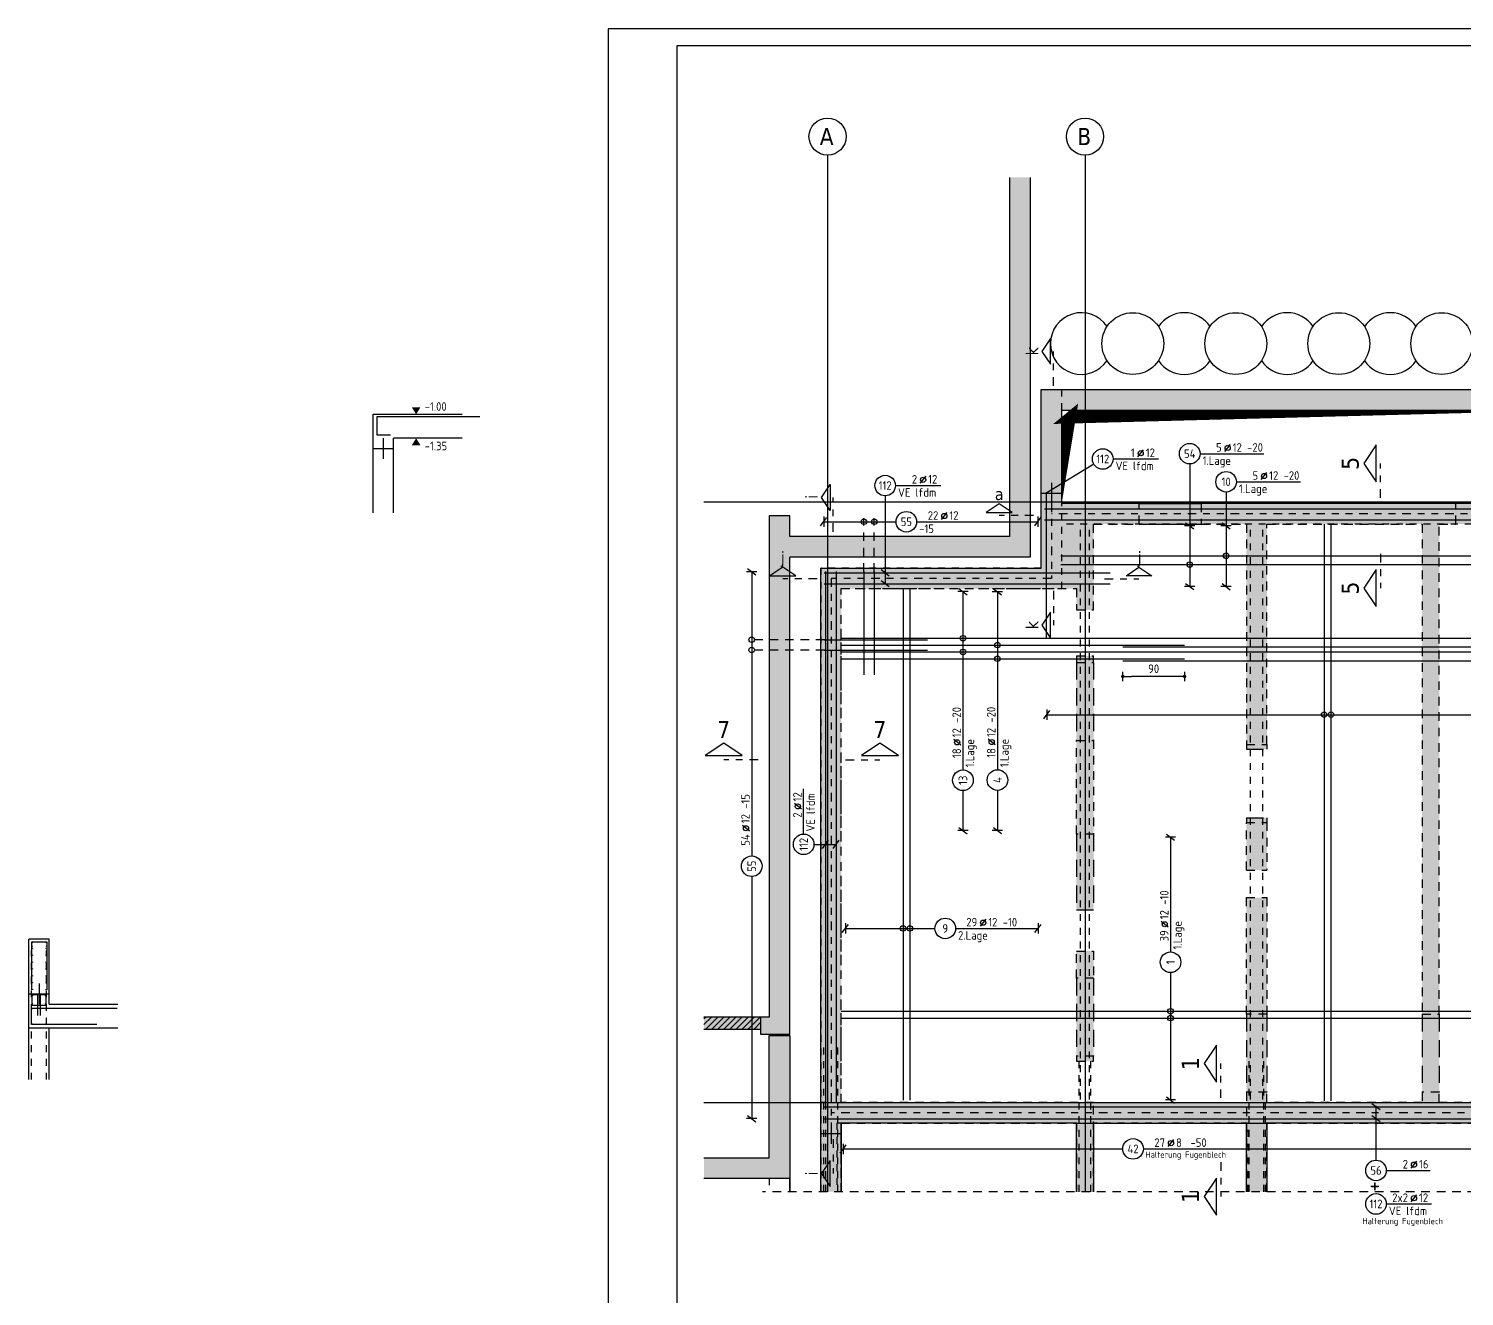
# Model space of a CAD drawing. Extents: x -14 to 117, y -15 to 42.
# Drawn here: x -8.44 to 12.47, y 23.58 to 42.05 of the extents above; entities that cross this region are included whole.
import ezdxf
from ezdxf.enums import TextEntityAlignment as Align

# ---------------------------------------------------------------- set-up
doc = ezdxf.new("R2010")
doc.units = 0
doc.header["$LTSCALE"] = 0.5
for name, pattern in [('AUSGEZOGEN', [1000.01, 1000, 0.01]), ('DASHDOTSMALL', [1.05, 0.5, -0.25, 0.05, -0.25]), ('DASHED', [0.75, 0.5, -0.25]), ('DIVIDE2', [0.625, 0.25, -0.125, 0, -0.125, 0, -0.125]), ('DOT', [0.175, 0.05, -0.125]), ('HIDDEN', [0.375, 0.25, -0.125]), ('HIDDEN2', [0.187, 0.125, -0.062]), ('PUNKT', [0.175, 0.05, -0.125]), ('STRICHLINIE', [0.75, 0.5, -0.25]), ('STRICHPUNKT2', [0.55, 0.25, -0.125, 0.05, -0.125]), ('VERDECKT', [0.375, 0.25, -0.125])]:
    doc.linetypes.add(name, pattern=pattern)
for name, color, linetype in [('1.UG', 7, 'Continuous'), ('ACHSEN', 7, 'Continuous'), ('AFB', 7, 'Continuous'), ('AFU', 7, 'Continuous'), ('Bestand', 7, 'Continuous'), ('BETON', 7, 'Continuous'), ('Brüstung 1.UG', 7, 'Continuous'), ('DRUEBER', 7, 'Continuous'), ('grau_dunkel', 7, 'Continuous'), ('grau_hell', 7, 'Continuous'), ('grau_mittel', 7, 'Continuous'), ('HILFE', 7, 'Continuous'), ('koten', 7, 'Continuous'), ('MASSE', 7, 'Continuous'), ('OBJEKT', 7, 'Continuous'), ('RAHMEN', 7, 'Continuous'), ('RND', 7, 'Continuous'), ('SCHNITTE', 7, 'Continuous'), ('SCHRAFF', 7, 'Continuous'), ('SFP_Achsen', 7, 'Continuous'), ('TEXT', 7, 'Continuous'), ('Verbau', 7, 'Continuous'), ('VERDECKT', 7, 'Continuous'), ('VERDECKT2', 7, 'Continuous')]:
    doc.layers.add(name, color=color, linetype=linetype)
doc.styles.add('helv', font='tahoma.ttf')
doc.styles.add('txt', font='isocp.shx')
doc.linetypes.add('AFU_50K', pattern='A,0.15,["/",Standard,S=0.2,R=0,X=-0.01,Y=-0.1],0.07,["/",Standard,S=0.2,R=0,X=-0.01,Y=-0.1],0.15', length=0.37)
doc.linetypes.add('AFU_50M', pattern='A,0.45,["/",Standard,S=0.2,R=0,X=-0.01,Y=-0.1],0.07,["/",Standard,S=0.2,R=0,X=-0.01,Y=-0.1],0.45', length=0.97)
doc.dimstyles.new('DOT_I', dxfattribs={"dimscale": 0.5, "dimtxt": 0.25, "dimasz": 0.25, "dimexe": 0.1, "dimexo": 0.3, "dimgap": 0.1, "dimtad": 1, "dimdec": 3, "dimzin": 3, "dimtxsty": 'txt', "dimblk": 'DOT', "dimblk1": 'DOT', "dimblk2": 'DOT', "dimsah": 1, "dimcen": 0.1, "dimse1": 1, "dimse2": 1, "dimazin": 0, "dimtfac": 1, "dimtdec": 4, "dimtix": 1, "dimtmove": 2, "dimatfit": 3, "dimfxl": 0, "dimtvp": 1, "dimtolj": 1, "dimtzin": 0, "dimarcsym": 0})
pattern_1 = [(0, (-75.490723, 408.804964), (0.025, 0.05), [0, -0.05])]

# ---------------------------------------------------------------- blocks, each defined once
blk = doc.blocks.new('SCHN-2')
at = {"layer": 'SCHNITTE', "color": 6, "linetype": 'Continuous'}
blk.add_lwpolyline([(0.378, 0.088), (0, 0.34), (-0.378, 0.088)], close=True, dxfattribs=at)
at = {"layer": 'SCHNITTE', "color": 1, "linetype": 'DASHDOTSMALL', "style": 'helv'}
blk.add_attdef('SCHN-2', text='', height=0.35, dxfattribs=at).set_placement((0, 0.45), align=Align.CENTER)
blk = doc.blocks.new('lei_gre')
at = {"layer": 'RND', "color": 7, "linetype": 'Continuous'}
for p, q in [((-0.09, -0.12), (0.09, 0.12)), ((0, 0.15), (0, -0.15))]:
    blk.add_line(p, q, dxfattribs=at)
blk = doc.blocks.new('RND_LEI')
at = {"layer": 'RND', "color": 7, "linetype": 'Continuous'}
blk.add_line((1.022, 0.066), (1.19, 0.27), dxfattribs=at)
for centre, radius in [((0, 0), 0.3), ((1.106, 0.168), 0.075)]:
    blk.add_circle(centre, radius, dxfattribs=at)
at = {"layer": 'RND', "color": 7, "linetype": 'Continuous', "style": 'txt'}
blk.add_attdef('POSL', text='', height=0.25, dxfattribs=at).set_placement((0, 0), align=Align.MIDDLE)
blk.add_attdef('ANZ', text='', height=0.25, dxfattribs=at).set_placement((0.931, 0.057), align=Align.RIGHT)
for tag, p in [('DUM', (1.253, 0.057)), ('ABSTD', (1.674, 0.057)), ('POSTXT', (0.374, -0.327))]:
    blk.add_attdef(tag, p, '', height=0.25, dxfattribs=at)
blk = doc.blocks.new('DOT')
at = {"layer": 'MASSE', "color": 7, "linetype": 'Continuous'}
for p, q in [((0, 0), (-1, 0)), ((0, 0.54), (0, -0.54))]:
    blk.add_line(p, q, dxfattribs=at)
at = {"layer": 'MASSE', "color": 7, "linetype": 'Continuous', "const_width": 0.2}
blk.add_lwpolyline([(-0.1, 0, 1), (0.1, 0, 1)], format="xyb", close=True, dxfattribs=at)
blk = doc.blocks.new('*D45')
at = {"layer": 'Defpoints', "color": 0, "linetype": 'AUSGEZOGEN', "transparency": 16777216}
for p in [(7.494, 32.614), (7.494, 32.614), (8.394, 32.614)]:
    blk.add_point(p, dxfattribs=at)
at = {"layer": 'MASSE', "color": 0, "linetype": 'AUSGEZOGEN', "lineweight": -2, "transparency": 16777216}
blk.add_line((8.269, 32.614), (7.619, 32.614), dxfattribs=at)
at = {"layer": 'MASSE', "color": 0, "linetype": 'AUSGEZOGEN', "lineweight": -2, "transparency": 16777216, "xscale": 0.125, "yscale": 0.125, "zscale": 0.125, "rotation": 180}
blk.add_blockref('DOT', (7.494, 32.614), dxfattribs=at)
at = {"layer": 'MASSE', "color": 0, "linetype": 'AUSGEZOGEN', "lineweight": -2, "transparency": 16777216, "xscale": 0.125, "yscale": 0.125, "zscale": 0.125}
blk.add_blockref('DOT', (8.394, 32.614), dxfattribs=at)
at = {"layer": 'MASSE', "color": 0, "linetype": 'AUSGEZOGEN', "transparency": 16777216, "insert": (7.944, 32.727), "char_height": 0.125, "attachment_point": 5, "style": 'txt'}
blk.add_mtext('\\A1;90', dxfattribs=at)
blk = doc.blocks.new('okrd_o')
at = {"layer": 'koten', "color": 7, "linetype": 'Continuous'}
blk.add_solid([(-0.125, 0.202), (0.125, 0.202), (0, 0)], dxfattribs=at)
at = {"layer": 'koten', "style": 'txt'}
blk.add_attdef('OKRD', (0.25, 0.1), '', height=0.25, dxfattribs=at)
blk = doc.blocks.new('okrd_u')
at = {"layer": 'koten', "color": 7, "linetype": 'Continuous'}
blk.add_solid([(-0.125, -0.202), (0.125, -0.202), (0, 0)], dxfattribs=at)
at = {"layer": 'koten', "style": 'txt'}
blk.add_attdef('OKRD', (0.25, -0.35), '', height=0.25, dxfattribs=at)
blk = doc.blocks.new('SCHN-1')
at = {"layer": 'SCHNITTE', "color": 5, "linetype": 'Continuous'}
blk.add_lwpolyline([(0.54, 0.125), (0, 0.485), (-0.54, 0.125)], close=True, dxfattribs=at)
at = {"layer": 'SCHNITTE', "color": 6, "linetype": 'Continuous', "style": 'helv'}
blk.add_attdef('SCHN-1', text='', height=0.5, dxfattribs=at).set_placement((0, 0.635), align=Align.CENTER)
blk = doc.blocks.new('A0-38-0')
at = {"layer": 'RAHMEN'}
for p, q in [((156.9, 84.1), (0, 84.1)), ((0, 84.1), (0, 0))]:
    blk.add_line(p, q, dxfattribs=at)
at = {"layer": 'RAHMEN', "color": 5}
for p, q in [((156.4, 83.6), (2, 83.6)), ((2, 83.6), (2, 0.5))]:
    blk.add_line(p, q, dxfattribs=at)

msp = doc.modelspace()

# ---------------------------------------------------------------- hatches: boundary and pattern name
at = {"layer": '1.UG', "linetype": 'DOT'}
h = msp.add_hatch(dxfattribs=at)
h.set_pattern_fill('DOTS', scale=0.8, double=1)
h.set_pattern_definition(pattern_1)
h.paths.add_polyline_path([(13.3442, 26.4081), (13.0442, 26.4081), (13.0442, 26.1081), (13.3442, 26.1081)])
h.paths.add_polyline_path([(20.5442, 26.1081), (20.8442, 26.1081), (20.8442, 26.4081), (20.5442, 26.4081)])
h.paths.add_polyline_path([(28.3442, 26.4081), (28.0442, 26.4081), (28.0442, 26.1081), (28.3442, 26.1081)])
h.paths.add_polyline_path([(9.3192, 25.1081), (9.5692, 25.1081), (9.5692, 26.4081), (3.1692, 26.4081), (3.1692, 25.1081), (3.3292, 25.1081), (3.3292, 26.1081), (6.8192, 26.1081), (6.8192, 25.1081), (7.0692, 25.1081), (7.0692, 26.1081), (9.3192, 26.1081)])
h.paths.add_polyline_path([(41.7942, 25.1081), (42.0942, 25.1081), (42.0942, 26.4081), (35.5692, 26.4081), (35.5692, 25.1081), (35.8192, 25.1081), (35.8192, 26.1081), (38.0692, 26.1081), (38.0692, 25.1081), (38.3192, 25.1081), (38.3192, 26.1081), (41.7942, 26.1081)])
at = {"layer": 'Brüstung 1.UG', "linetype": 'DOT'}
h = msp.add_hatch(dxfattribs=at)
h.set_pattern_fill('DOTS', color=102, scale=0.8, double=1)
h.set_pattern_definition(pattern_1)
h.paths.add_polyline_path([(13.0442, 26.1081), (13.0442, 26.4081), (9.5692, 26.4081), (9.5692, 26.1081)])
h.paths.add_polyline_path([(20.5442, 26.1081), (20.5442, 26.4081), (13.3442, 26.4081), (13.3442, 26.1081)])
h.paths.add_polyline_path([(28.0442, 26.1081), (28.0442, 26.4081), (20.8442, 26.4081), (20.8442, 26.1081)])
h.paths.add_polyline_path([(35.5692, 26.1081), (35.5692, 26.4081), (28.3442, 26.4081), (28.3442, 26.1081)])
at = {"layer": 'DRUEBER', "linetype": 'PUNKT'}
h = msp.add_hatch(dxfattribs=at)
h.set_pattern_fill('DOTS', color=102, scale=0.8, double=1)
h.set_pattern_definition([(0, (-75.490723, 466.314663), (0.025, 0.05), [0, -0.05])])
h.paths.add_polyline_path([(14.0742, 36.4931), (14.0742, 35.1331), (13.8742, 35.1331), (13.8742, 34.8331), (14.3742, 34.8331), (14.3742, 36.7931), (6.3042, 36.7931), (6.3042, 34.8331), (7.7342, 34.8331), (7.7342, 35.1331), (6.6042, 35.1331), (6.6042, 36.4931), (7.5342, 36.4931)])
h.paths.add_polyline_path([(7.7342, 35.1331), (7.7342, 34.8331), (8.6342, 34.8331), (8.6342, 35.1331)], flags=17)
h.paths.add_polyline_path([(12.9742, 34.8331), (12.9742, 35.1331), (8.6342, 35.1331), (8.6342, 34.8331)], flags=17)
h.paths.add_polyline_path([(13.8742, 34.8331), (13.8742, 35.1331), (12.9742, 35.1331), (12.9742, 34.8331)])
at = {"layer": 'DRUEBER', "linetype": 'AUSGEZOGEN'}
h = msp.add_hatch(dxfattribs=at)
h.set_pattern_fill('DOTS', color=102, scale=0.8, double=1)
h.set_pattern_definition([(0, (-67.837014, 466.314663), (0.025, 0.05), [0, -0.05])])
h.paths.add_polyline_path([(3.0942, 34.1931), (3.0942, 26.4081), (3.3942, 26.4081), (3.3942, 33.8931), (6.6042, 33.8931), (6.6042, 34.8331), (6.3042, 34.8331), (6.3042, 34.1931)])
at = {"layer": 'grau_hell'}
h = msp.add_hatch(color=9, dxfattribs=at)
h.paths.add_polyline_path([(2.6442, 34.6531), (2.6442, 34.9531), (2.3442, 34.9531), (2.3442, 27.6531), (2.2192, 27.6531), (2.2192, 27.4031), (2.6442, 27.4031), (2.6442, 34.3531), (6.1442, 34.3531), (6.1442, 39.8836), (5.8442, 39.8836), (5.8442, 34.6531)])
h.paths.add_polyline_path([(2.6442, 27.3831), (2.3442, 27.3831), (2.3442, 25.6031), (1.3942, 25.6031), (1.3942, 25.3031), (2.6442, 25.3031)])
msp.add_hatch(color=9, dxfattribs=at).paths.add_polyline_path([(2.2192, 27.4781), (2.2192, 27.6531), (1.3942, 27.6531), (1.3942, 27.4781)])
at = {"layer": 'grau_mittel'}
h = msp.add_hatch(color=61, dxfattribs=at)
h.paths.add_polyline_path([(8.6342, 35.1331), (8.6342, 34.8331), (9.2942, 34.8331), (9.2942, 31.6231), (9.5942, 31.6231), (9.5942, 34.8331), (11.8542, 34.8331), (11.8542, 27.6931), (12.1042, 27.6931), (12.1042, 34.8331), (12.3442, 34.8331), (12.3442, 35.1331)], flags=17)
h.paths.add_polyline_path([(7.0692, 32.8181), (7.0692, 32.9131), (6.8192, 32.9131), (6.8192, 32.8181)], flags=17)
h.paths.add_polyline_path([(7.0692, 31.6831), (6.8192, 31.6831), (6.8192, 30.3181), (7.0692, 30.3181)], flags=17)
h.paths.add_polyline_path([(7.0692, 28.6131), (6.8192, 28.6131), (6.8192, 28.2181), (7.0692, 28.2181)], flags=17)
h.paths.add_polyline_path([(7.0692, 27.0081), (7.0692, 27.0831), (6.8192, 27.0831), (6.8192, 27.0081)], flags=17)
h.paths.add_polyline_path([(9.5942, 29.3931), (9.2942, 29.3931), (9.2942, 27.6931), (9.5942, 27.6931)], flags=16)
h.paths.add_polyline_path([(9.2942, 29.7931), (9.5942, 29.7931), (9.5942, 30.4881), (9.2942, 30.4881)], flags=16)
h.paths.add_polyline_path([(19.2642, 30.3081), (19.2642, 30.0081), (20.5242, 30.0081), (20.5242, 30.3081)], flags=17)
h.paths.add_polyline_path([(25.5442, 29.7081), (25.5442, 29.6131), (25.8442, 29.6131), (25.8442, 29.7081)], flags=17)
h.paths.add_polyline_path([(25.8442, 28.4781), (25.5442, 28.4781), (25.5442, 28.1681), (24.9692, 28.1681), (24.9692, 27.8681), (25.8442, 27.8681)], flags=17)
h.paths.add_polyline_path([(28.0692, 27.9931), (28.3192, 27.9931), (28.3192, 32.2081), (30.2692, 32.2081), (30.2692, 32.4581), (28.0692, 32.4581)], flags=17)
h.paths.add_polyline_path([(30.5692, 31.7581), (30.8192, 31.7581), (30.8192, 32.4581), (30.4692, 32.4581), (30.4692, 32.2081), (30.5692, 32.2081)], flags=17)
h.paths.add_polyline_path([(25.8442, 36.5531), (25.5942, 36.5531), (25.5942, 35.7331), (25.8442, 35.7331)], flags=17)
h.paths.add_polyline_path([(28.0692, 36.8581), (28.3192, 36.8581), (28.3192, 37.3081), (28.0692, 37.3081)], flags=17)
h.paths.add_polyline_path([(37.1442, 36.5181), (38.7942, 36.5181), (38.7942, 37.9081), (37.1442, 37.9081)], flags=16)
h.paths.add_polyline_path([(38.7942, 35.1331), (38.7942, 36.5181), (37.1442, 36.5181), (37.1442, 35.1331)], flags=16)
h.paths.add_polyline_path([(25.5442, 25.1081), (25.8442, 25.1081), (25.8442, 27.6681), (25.5442, 27.6681), (25.5442, 26.4081), (23.8092, 26.4081), (23.8092, 27.8681), (23.9592, 27.8681), (23.9592, 28.1681), (23.5092, 28.1681), (23.5092, 26.4081), (16.7942, 26.4081), (16.7942, 26.6531), (16.4942, 26.6531), (16.4942, 26.4081), (12.1042, 26.4081), (12.1042, 26.5581), (11.8542, 26.5581), (11.8542, 26.4081), (9.5942, 26.4081), (9.5942, 26.5581), (9.2942, 26.5581), (9.2942, 25.1081), (9.5942, 25.1081), (9.5942, 26.1081), (20.5692, 26.1081), (20.5692, 25.1081), (20.8192, 25.1081), (20.8192, 26.1081), (25.5442, 26.1081)], flags=17)
h.paths.add_polyline_path([(41.7942, 25.1081), (42.0942, 25.1081), (42.0942, 26.4081), (39.0942, 26.4081), (39.0942, 38.2081), (20.9142, 38.2081), (20.9142, 35.1331), (14.3742, 35.1331), (14.3742, 36.7931), (6.3042, 36.7931), (6.3042, 34.1931), (3.0942, 34.1931), (3.0942, 25.1081), (3.3942, 25.1081), (3.3942, 26.1081), (6.8192, 26.1081), (6.8192, 25.1081), (7.0692, 25.1081), (7.0692, 26.4081), (3.3942, 26.4081), (3.3942, 33.8931), (6.8192, 33.8931), (6.8192, 33.5831), (7.0692, 33.5831), (7.0692, 34.8331), (7.7342, 34.8331), (7.7342, 35.1331), (6.6042, 35.1331), (6.6042, 36.4931), (14.0742, 36.4931), (14.0742, 35.1331), (13.7442, 35.1331), (13.7442, 34.8331), (16.4942, 34.8331), (16.4942, 28.6631), (16.7942, 28.6631), (16.7942, 30.0081), (17.2542, 30.0081), (17.2542, 30.3081), (16.7442, 30.3081), (16.7442, 34.8331), (23.0442, 34.8331), (23.0442, 30.3081), (22.5342, 30.3081), (22.5342, 30.0081), (23.4892, 30.0081), (23.4892, 30.3081), (23.2942, 30.3081), (23.2942, 34.8331), (25.5942, 34.8331), (25.5942, 30.3081), (24.4992, 30.3081), (24.4992, 30.0081), (25.5442, 30.0081), (25.5442, 29.9081), (25.8442, 29.9081), (25.8442, 35.1331), (21.2142, 35.1331), (21.2142, 37.9081), (25.5942, 37.9081), (25.5942, 37.6881), (25.8442, 37.6881), (25.8442, 37.9081), (36.8442, 37.9081), (36.8442, 35.1331), (28.3192, 35.1331), (28.3192, 35.7231), (28.0692, 35.7231), (28.0692, 34.8331), (30.5692, 34.8331), (30.5692, 34.6481), (30.8192, 34.6481), (30.8192, 34.8331), (38.7942, 34.8331), (38.7942, 26.4081), (30.8192, 26.4081), (30.8192, 31.5581), (30.5692, 31.5581), (30.5692, 26.4081), (28.3192, 26.4081), (28.3192, 26.8581), (28.0692, 26.8581), (28.0692, 25.1081), (28.3192, 25.1081), (28.3192, 26.1081), (29.9992, 26.1081), (29.9992, 26.2081), (30.1992, 26.2081), (30.1992, 26.1081), (33.6892, 26.1081), (33.6892, 26.2081), (33.8892, 26.2081), (33.8892, 26.1081), (35.5692, 26.1081), (35.5692, 25.1081), (35.8192, 25.1081), (35.8192, 26.1081), (38.0692, 26.1081), (38.0692, 25.1081), (38.3192, 25.1081), (38.3192, 26.1081), (41.7942, 26.1081)])
h = msp.add_hatch(color=61, dxfattribs=at)
h.paths.add_polyline_path([(7.0692, 32.8181), (6.8192, 32.8181), (6.8192, 31.6831), (7.0692, 31.6831)])
h.paths.add_polyline_path([(7.0692, 30.3181), (6.8192, 30.3181), (6.8192, 29.2131), (7.0692, 29.2131)])
h.paths.add_polyline_path([(6.8192, 27.0831), (7.0692, 27.0831), (7.0692, 28.2181), (6.8192, 28.2181)])
h.paths.add_polyline_path([(9.5942, 27.6931), (9.2942, 27.6931), (9.2942, 26.5581), (9.5942, 26.5581)])
h.paths.add_polyline_path([(9.2942, 30.5556), (9.2942, 30.4881), (9.5942, 30.4881), (9.5942, 30.5556)])
h.paths.add_polyline_path([(9.2942, 31.6231), (9.2942, 31.5556), (9.5942, 31.5556), (9.5942, 31.6231)])
h.paths.add_polyline_path([(11.8542, 26.5581), (12.1042, 26.5581), (12.1042, 27.6931), (11.8542, 27.6931)])
h.paths.add_polyline_path([(16.4942, 26.6531), (16.7942, 26.6531), (16.7942, 28.6631), (16.4942, 28.6631)])
h.paths.add_polyline_path([(19.2642, 30.0081), (19.2642, 30.3081), (17.2542, 30.3081), (17.2542, 30.0081)])
h.paths.add_polyline_path([(22.5342, 30.0081), (22.5342, 30.3081), (20.5242, 30.3081), (20.5242, 30.0081)])
h.paths.add_polyline_path([(23.4892, 30.3081), (23.4892, 30.0081), (24.4992, 30.0081), (24.4992, 30.3081)])
h.paths.add_polyline_path([(25.5442, 28.4781), (25.8442, 28.4781), (25.8442, 29.6131), (25.5442, 29.6131)])
h.paths.add_polyline_path([(24.9692, 27.8681), (24.9692, 28.1681), (23.9592, 28.1681), (23.9592, 27.8681)])
h.paths.add_polyline_path([(28.3192, 27.9931), (28.0692, 27.9931), (28.0692, 26.8581), (28.3192, 26.8581)])
h.paths.add_polyline_path([(30.8192, 34.6481), (30.5692, 34.6481), (30.5692, 33.0081), (30.8192, 33.0081)])
h.paths.add_polyline_path([(28.0692, 35.7231), (28.3192, 35.7231), (28.3192, 36.8581), (28.0692, 36.8581)])
h.paths.add_polyline_path([(25.8442, 37.6881), (25.5942, 37.6881), (25.5942, 36.5531), (25.8442, 36.5531)])
h.paths.add_polyline_path([(8.6342, 34.8331), (8.6342, 35.1331), (7.7342, 35.1331), (7.7342, 34.8331)])
at = {"layer": 'SCHRAFF', "linetype": 'AUSGEZOGEN'}
h = msp.add_hatch(dxfattribs=at)
h.set_pattern_fill('ANSI33', color=8, scale=0.5, double=1)
h.set_pattern_definition([(45, (-75.49072, 466.31466), (-0.088388348, 0.088388348), []), (45, (-75.40234, 466.31466), (-0.088388348, 0.088388348), [0.0625, -0.03125])])
h.paths.add_polyline_path([(2.6442, 34.3531), (6.1442, 34.3531), (6.1442, 39.8836), (5.8442, 39.8836), (5.8442, 34.6531), (2.6442, 34.6531), (2.6442, 34.9531), (2.3442, 34.9531), (2.3442, 27.6531), (2.2192, 27.6531), (2.2192, 27.4031), (2.6442, 27.4031)])
h.paths.add_polyline_path([(2.6442, 27.3831), (2.3442, 27.3831), (2.3442, 25.6031), (1.3942, 25.6031), (1.3942, 25.3031), (2.6442, 25.3031)])
at = {"layer": 'SCHRAFF'}
h = msp.add_hatch(dxfattribs=at)
h.set_pattern_fill('ANSI31', color=8, scale=0.5, double=1)
h.set_pattern_definition([(45, (-75.490723, 466.314663), (-0.044194174, 0.044194174), [])])
h.paths.add_polyline_path([(2.2192, 27.4781), (2.2192, 27.6531), (1.3942, 27.6531), (1.3942, 27.4781)])

# ---------------------------------------------------------------- linework, layer by layer
at = {"layer": '1.UG', "color": 7, "linetype": 'PUNKT', "lineweight": -2}
for points in [[(3.1692, 26.4081), (3.0942, 26.4081), (3.0942, 25.1081)], [(3.0942, 26.4081), (9.5692, 26.4081), (9.5692, 25.1081)], [(3.1692, 25.1081), (3.1692, 26.4081)], [(6.8192, 25.1081), (6.8192, 26.1081), (3.3292, 26.1081), (3.3292, 25.1081)], [(3.3942, 25.1081), (3.3942, 26.1081)], [(9.3192, 25.1081), (9.3192, 26.1081), (7.0692, 26.1081), (7.0692, 25.1081)]]:
    msp.add_lwpolyline(points, dxfattribs=at)
at = {"layer": 'ACHSEN', "color": 140, "linetype": 'AUSGEZOGEN'}
for p, q in [((3.1942, 40.2083), (3.1942, 25.1081)), ((6.9442, 40.2083), (6.9442, 25.1081)), ((1.3942, 35.1581), (41.6205, 35.1581)), ((1.3942, 26.4081), (43.8442, 26.4081))]:
    msp.add_line(p, q, dxfattribs=at)
at = {"layer": 'AFB', "color": 1, "linetype": 'AUSGEZOGEN'}
for p, q in [((-3.2763, 36.0838), (-3.2763, 35.7838)), ((-8.2914, 28.1418), (-8.2914, 27.8418)), ((3.2442, 26.1081), (3.2442, 25.8081))]:
    msp.add_line(p, q, dxfattribs=at)
at = {"layer": 'AFB', "color": 1, "linetype": 'DIVIDE2'}
for p, q in [((6.4542, 35.1331), (6.4542, 34.0431)), ((21.0642, 34.9831), (6.4542, 34.9831)), ((3.2442, 34.0431), (3.2442, 26.1081)), ((6.4542, 34.0431), (3.2442, 34.0431)), ((16.6442, 26.2581), (3.2442, 26.2581))]:
    msp.add_line(p, q, dxfattribs=at)
at = {"layer": 'AFU', "color": 8, "linetype": 'AFU_50M'}
for p, q in [((-3.4263, 35.9338), (-3.1263, 35.9338)), ((6.3042, 35.2831), (6.6042, 35.2831)), ((-8.4414, 27.9918), (-8.1414, 27.9918)), ((3.0942, 25.9581), (3.3942, 25.9581))]:
    msp.add_line(p, q, dxfattribs=at)
at = {"layer": 'AFU', "color": 1, "linetype": 'AUSGEZOGEN'}
msp.add_line((6.4542, 35.4331), (6.4542, 35.1331), dxfattribs=at)
at = {"layer": 'AFU', "color": 8, "linetype": 'AFU_50K'}
for p, q in [((-8.1414, 27.4918), (-8.4414, 27.4918)), ((6.8192, 26.1081), (7.0692, 26.1081)), ((9.2942, 26.1081), (9.5942, 26.1081))]:
    msp.add_line(p, q, dxfattribs=at)
at = {"layer": 'Bestand', "color": 8, "linetype": 'AUSGEZOGEN'}
for p, q in [((5.8442, 39.8836), (5.8442, 34.6531)), ((6.1442, 39.8836), (6.1442, 34.3531)), ((2.6442, 34.9531), (2.3442, 34.9531)), ((2.3442, 34.9531), (2.3442, 27.6531)), ((2.6442, 34.6531), (2.6442, 34.9531)), ((5.8442, 34.6531), (2.6442, 34.6531)), ((6.1442, 34.3531), (2.6442, 34.3531)), ((2.6442, 27.4031), (2.6442, 34.3531)), ((2.2192, 27.6531), (2.2192, 27.4031)), ((2.2192, 27.4031), (2.6442, 27.4031)), ((2.3442, 25.6031), (2.3442, 27.3831)), ((2.3442, 27.3831), (2.6442, 27.3831)), ((2.6442, 27.3831), (2.6442, 25.3031)), ((1.3942, 25.6031), (2.3442, 25.6031)), ((2.6442, 25.3031), (1.3942, 25.3031))]:
    msp.add_line(p, q, dxfattribs=at)
at = {"layer": 'Bestand', "color": 102, "linetype": 'AUSGEZOGEN'}
msp.add_line((2.3442, 27.6531), (2.2192, 27.6531), dxfattribs=at)
at = {"layer": 'BETON', "color": 6, "linetype": 'AUSGEZOGEN'}
for p, q in [((6.3042, 34.1931), (6.3042, 36.7931)), ((6.3042, 36.7931), (14.3742, 36.7931)), ((-3.4263, 34.9953), (-3.4263, 36.4338)), ((-3.4263, 36.4338), (-2.1263, 36.4338)), ((-3.1263, 34.9953), (-3.1263, 36.0838)), ((-2.1263, 36.0838), (-3.1263, 36.0838)), ((3.0942, 34.1931), (6.3042, 34.1931)), ((3.0942, 25.1081), (3.0942, 34.1931)), ((-8.4414, 26.7418), (-8.4414, 28.7868)), ((-8.1414, 28.7868), (-8.4414, 28.7868)), ((-8.1414, 27.8418), (-8.1414, 28.7868)), ((-8.1414, 27.8418), (-7.1414, 27.8418)), ((-8.1414, 26.7418), (-8.1414, 27.4918)), ((-7.1414, 27.4918), (-8.1414, 27.4918)), ((6.8192, 26.1081), (3.3942, 26.1081)), ((3.3942, 26.1081), (3.3942, 25.1081)), ((6.8192, 25.1081), (6.8192, 26.1081)), ((7.0692, 26.1081), (9.2942, 26.1081)), ((7.0692, 26.1081), (7.0692, 25.1081)), ((9.2942, 25.1081), (9.2942, 26.1081)), ((20.5692, 26.1081), (9.5942, 26.1081)), ((9.5942, 26.1081), (9.5942, 25.1081))]:
    msp.add_line(p, q, dxfattribs=at)
msp.add_lwpolyline([(6.6042, 36.4931), (14.0742, 36.4931), (14.0742, 35.1331), (6.6042, 35.1331)], close=True, dxfattribs=at)
at = {"layer": 'Brüstung 1.UG', "color": 102, "linetype": 'DOT'}
for p, q in [((9.5692, 26.4081), (13.0442, 26.4081)), ((13.0442, 26.1081), (9.5692, 26.1081))]:
    msp.add_line(p, q, dxfattribs=at)
at = {"layer": 'DRUEBER', "color": 102, "linetype": 'PUNKT'}
for p, q in [((6.3042, 36.7931), (14.3742, 36.7931)), ((6.3042, 34.8331), (6.3042, 36.7931)), ((6.3042, 34.1931), (6.3042, 36.7931)), ((6.6042, 33.8931), (6.6042, 36.7931)), ((6.6042, 36.4931), (14.0742, 36.4931)), ((14.0742, 35.1331), (6.6042, 35.1331)), ((14.3742, 34.8331), (6.6042, 34.8331)), ((6.3042, 34.1931), (3.0942, 34.1931)), ((3.0942, 34.1931), (3.0942, 26.4081)), ((3.3942, 26.4081), (3.3942, 33.8931)), ((3.3942, 33.8931), (6.6042, 33.8931))]:
    msp.add_line(p, q, dxfattribs=at)
at = {"layer": 'grau_dunkel', "color": 21}
msp.add_lwpolyline([(6.6042, 35.1331, 0, 0.2218, 0), (6.7147, 36.4841, 0, 0, 0), (6.6055, 36.3944, 0.1974, 0, 0), (14.0742, 36.4931, 0, 0, 0)], format="xyseb", dxfattribs=at)
at = {"layer": 'HILFE', "color": 8, "linetype": 'AUSGEZOGEN'}
for p, q in [((2.2192, 27.6531), (1.3942, 27.6531)), ((1.3942, 27.4781), (2.2192, 27.4781)), ((2.6442, 25.3031), (2.6442, 25.1081))]:
    msp.add_line(p, q, dxfattribs=at)
at = {"layer": 'HILFE', "color": 102, "linetype": 'HIDDEN'}
msp.add_line((43.4673, 25.1081), (2.2442, 25.1081), dxfattribs=at)
at = {"layer": 'OBJEKT', "color": 7, "linetype": 'AUSGEZOGEN'}
for p, q in [((7.7342, 35.1331), (8.6342, 35.1331)), ((7.7342, 34.8331), (8.6342, 34.8331))]:
    msp.add_line(p, q, dxfattribs=at)
at = {"layer": 'OBJEKT', "color": 7, "linetype": 'HIDDEN2'}
msp.add_line((3.0942, 26.4081), (16.7942, 26.4081), dxfattribs=at)
at = {"layer": 'RND', "color": 7, "linetype": 'AUSGEZOGEN'}
for p, q in [((7.3523, 35.7824), (8.0123, 35.7824)), ((8.619, 35.8595), (9.5502, 35.8595)), ((8.469, 35.7095), (8.469, 34.8074)), ((4.1831, 35.3953), (4.8431, 35.3953)), ((9.1493, 35.45), (10.0805, 35.45)), ((8.9993, 35.3), (8.9993, 34.8081)), ((3.1378, 34.8676), (4.1919, 34.8676)), ((4.4919, 34.8676), (6.2571, 34.8676)), ((8.469, 34.8074), (8.469, 33.9242)), ((8.9993, 34.8081), (8.9993, 33.9224)), ((2.0896, 34.1398), (2.0896, 29.9996)), ((5.166, 33.85), (5.166, 31.2519)), ((5.6688, 33.8472), (5.6688, 31.2553)), ((6.3873, 32.057), (13.8102, 32.057)), ((2.8458, 30.3186), (2.8458, 30.9786)), ((5.166, 30.9519), (5.166, 30.3688)), ((5.6688, 30.9553), (5.6688, 30.371)), ((8.1893, 30.2733), (8.1893, 28.6009)), ((2.0896, 29.6996), (2.0896, 26.1734)), ((3.4531, 28.9433), (4.7583, 28.9433)), ((5.0583, 28.9433), (6.2599, 28.9433)), ((8.1893, 28.3009), (8.1893, 26.4453)), ((3.4218, 25.7323), (7.4937, 25.7323)), ((7.7937, 25.7323), (16.4614, 25.7323)), ((11.3324, 25.418), (11.9724, 25.418)), ((11.3324, 24.93), (11.9924, 24.93))]:
    msp.add_line(p, q, dxfattribs=at)
at = {"layer": 'RND', "color": 102, "linetype": 'AUSGEZOGEN'}
for p, q in [((7.074, 35.7047), (6.3783, 35.2831)), ((4.0331, 35.2453), (4.0331, 33.9644)), ((2.9958, 30.1686), (3.3197, 30.1686)), ((11.1824, 25.568), (11.1824, 26.3572))]:
    msp.add_line(p, q, dxfattribs=at)
at = {"layer": 'RND', "color": 102, "linetype": 'VERDECKT'}
for p, q in [((3.7238, 34.1381), (3.7238, 34.9176)), ((3.8738, 34.1381), (3.8738, 34.9176)), ((3.1492, 33.1488), (2.0396, 33.1488)), ((3.1492, 32.9988), (2.0396, 32.9988))]:
    msp.add_line(p, q, dxfattribs=at)
at = {"layer": 'RND', "color": 1, "linetype": 'AUSGEZOGEN'}
for points in [[(-1.8713, 36.3938), (-3.3713, 36.3938), (-3.3713, 36.1338), (-3.1713, 36.1338)], [(6.3783, 35.2831), (6.3783, 33.1832)], [(6.3542, 35.0574), (21.9193, 35.0574)], [(6.3542, 34.8956), (21.9193, 34.8956)], [(10.4266, 34.8331), (10.4266, 26.4331)], [(10.5266, 34.8331), (10.5266, 26.4331)], [(6.5942, 34.3712), (14.9942, 34.3712)], [(3.1442, 34.1216), (7.3088, 34.1216)], [(3.1645, 34.1431), (3.1645, 26.4081)], [(3.3197, 34.1431), (3.3197, 26.4081)], [(3.7238, 34.1381), (3.7238, 32.6381)], [(3.8738, 34.1381), (3.8738, 32.6381)], [(6.5942, 34.2439), (18.9942, 34.2439)], [(3.1442, 33.9644), (7.3088, 33.9644)], [(4.2936, 33.8931), (4.2936, 26.4431)], [(4.3936, 33.8931), (4.3936, 26.4431)], [(3.1492, 33.1488), (4.6492, 33.1488)], [(3.3942, 33.1715), (14.8942, 33.1715)], [(3.3942, 33.0715), (8.3942, 33.0715)], [(7.4942, 33.0441), (18.9942, 33.0441)], [(3.1492, 32.9988), (4.6492, 32.9988)], [(3.3942, 32.9715), (14.8942, 32.9715)], [(3.3942, 32.8715), (8.3942, 32.8715)], [(7.4942, 32.8441), (18.9942, 32.8441)], [(-8.3964, 28.0468), (-8.3964, 28.7468), (-8.1764, 28.7468), (-8.1764, 28.0468)], [(-7.4514, 27.5418), (-8.4014, 27.5418), (-8.4014, 27.7818), (-7.1514, 27.7818)], [(3.3942, 27.737), (16.4942, 27.737)], [(3.3942, 27.637), (16.4942, 27.637)], [(3.1442, 26.3442), (16.7442, 26.3442)], [(3.1442, 26.1707), (16.7442, 26.1707)]]:
    msp.add_lwpolyline(points, dxfattribs=at)
at = {"layer": 'RND', "color": 1, "linetype": 'HIDDEN2'}
for points in [[(6.8783, 26.4521), (6.8783, 34.8021)], [(7.0108, 26.4521), (7.0108, 34.8021)], [(9.3524, 26.4521), (9.3524, 34.8021)], [(9.535, 26.4521), (9.535, 34.8021)], [(-8.4014, 26.7418), (-8.4014, 28.6238)], [(-8.1814, 26.7418), (-8.1814, 28.6238)], [(3.1414, 25.1081), (3.1414, 27.2081)], [(3.3438, 25.1081), (3.3438, 27.2081)], [(6.858, 25.1081), (6.858, 27.0081)], [(7.0301, 25.1081), (7.0301, 27.0081)], [(9.3354, 25.1081), (9.3354, 27.0081)], [(9.5508, 25.1081), (9.5508, 27.0081)]]:
    msp.add_lwpolyline(points, dxfattribs=at)
at = {"layer": 'RND', "color": 7, "linetype": 'AUSGEZOGEN'}
for points, const_width in [([(3.7238, 34.1444, 1), (3.7238, 34.1319, 1)], 0.0125), ([(3.8738, 34.1444, 1), (3.8738, 34.1319, 1)], 0.0125), ([(3.143, 33.1488, 1), (3.1555, 33.1488, 1)], 0.0125), ([(3.143, 32.9988, 1), (3.1555, 32.9988, 1)], 0.0125), ([(-8.3893, 28.7365, 1), (-8.3813, 28.7365, 1)], 0.008), ([(-8.3893, 28.6865, 1), (-8.3813, 28.6865, 1)], 0.008), ([(-8.3861, 28.6536, 1), (-8.3781, 28.6536, 1)], 0.008), ([(-8.1883, 28.6536, -1), (-8.1963, 28.6536, -1)], 0.008), ([(-8.1835, 28.7365, -1), (-8.1915, 28.7365, -1)], 0.008), ([(-8.1835, 28.6865, -1), (-8.1915, 28.6865, -1)], 0.008), ([(-8.3861, 28.5536, 1), (-8.3781, 28.5536, 1)], 0.008), ([(-8.3861, 28.4536, 1), (-8.3781, 28.4536, 1)], 0.008), ([(-8.1883, 28.5536, -1), (-8.1963, 28.5536, -1)], 0.008), ([(-8.1883, 28.4536, -1), (-8.1963, 28.4536, -1)], 0.008), ([(-8.3861, 28.3536, 1), (-8.3781, 28.3536, 1)], 0.008), ([(-8.3861, 28.2536, 1), (-8.3781, 28.2536, 1)], 0.008), ([(-8.1883, 28.3536, -1), (-8.1963, 28.3536, -1)], 0.008), ([(-8.1883, 28.2536, -1), (-8.1963, 28.2536, -1)], 0.008), ([(-8.3861, 28.1536, 1), (-8.3781, 28.1536, 1)], 0.008), ([(-8.3861, 28.0536, 1), (-8.3781, 28.0536, 1)], 0.008), ([(-8.1883, 28.1536, -1), (-8.1963, 28.1536, -1)], 0.008), ([(-8.1883, 28.0536, -1), (-8.1963, 28.0536, -1)], 0.008), ([(-8.3878, 27.9647, 1), (-8.3798, 27.9647, 1)], 0.008), ([(-8.3878, 27.8444, 1), (-8.3798, 27.8444, 1)], 0.008), ([(-8.1961, 27.9647, -1), (-8.2041, 27.9647, -1)], 0.008), ([(-8.1961, 27.8444, -1), (-8.2041, 27.8444, -1)], 0.008), ([(-8.3931, 27.7711, 1), (-8.3851, 27.7711, 1)], 0.008), ([(-8.19, 27.7711, -1), (-8.198, 27.7711, -1)], 0.008), ([(-8.3931, 27.554, 1), (-8.3851, 27.554, 1)], 0.008), ([(-8.19, 27.554, -1), (-8.198, 27.554, -1)], 0.008)]:
    msp.add_lwpolyline(points, format="xyb", close=True, dxfattribs=dict(at, const_width=const_width))
msp.add_lwpolyline([(-8.3064, 27.6768), (-8.3064, 27.9768), (-8.3964, 27.9768), (-8.3964, 27.8268), (-8.1864, 27.8268), (-8.1864, 27.9768), (-8.2764, 27.9768), (-8.2764, 27.6768)], dxfattribs=at)
for centre in [(3.7238, 34.8676), (3.8738, 34.8676), (8.9993, 34.3712), (8.469, 34.2439), (2.0896, 33.1488), (2.0896, 32.9988), (5.166, 33.1715), (5.6688, 33.0715), (5.166, 32.9715), (5.6688, 32.8715), (10.4266, 32.057), (10.5266, 32.057), (4.2936, 28.9433), (4.3936, 28.9433), (8.1893, 27.737), (8.1893, 27.637)]:
    msp.add_circle(centre, 0.04, dxfattribs=at)
at = {"layer": 'SCHNITTE', "color": 6, "linetype": 'STRICHPUNKT2'}
for p, q in [((6.4867, 36.8501), (6.4867, 37.3501)), ((3.2751, 34.7223), (3.2751, 35.2223)), ((6.1946, 34.9579), (5.6946, 34.9579)), ((3.0423, 34.0348), (2.5423, 34.0348)), ((7.2302, 34.0348), (7.7302, 34.0348)), ((6.4867, 33.8612), (6.4867, 33.3612)), ((3.2751, 25.874), (3.2751, 25.374))]:
    msp.add_line(p, q, dxfattribs=at)
at = {"layer": 'SCHNITTE', "color": 5, "linetype": 'STRICHPUNKT2'}
for p, q in [((11.2483, 35.2184), (11.2483, 35.7184)), ((11.2483, 34.4015), (11.2483, 33.9015)), ((2.1816, 31.3986), (1.6816, 31.3986)), ((3.4567, 31.3986), (3.9567, 31.3986)), ((8.9212, 26.4737), (8.9212, 26.9737)), ((8.9212, 25.5375), (8.9212, 25.0375))]:
    msp.add_line(p, q, dxfattribs=at)
at = {"layer": 'SFP_Achsen', "color": 7, "linetype": 'AUSGEZOGEN'}
for centre in [(3.1942, 40.4787), (6.9442, 40.4787)]:
    msp.add_circle(centre, 0.2705, dxfattribs=at)
at = {"layer": 'Verbau', "color": 171, "linetype": 'AUSGEZOGEN'}
for p, q in [((2.6442, 25.3031), (1.3942, 25.3031)), ((2.6442, 25.1081), (2.6442, 25.3031))]:
    msp.add_line(p, q, dxfattribs=at)
at = {"layer": 'Verbau', "color": 171}
for centre in [(7.6401, 37.4631), (9.1401, 37.4631), (10.6401, 37.4631), (12.1401, 37.4631)]:
    msp.add_circle(centre, 0.45, dxfattribs=at)
for centre, start, end in [((6.8901, 37.4631), 33.55731, 326.44269), ((8.3901, 37.4631), 33.55731, 146.44269), ((9.8901, 37.4631), 33.55731, 146.44269), ((11.3901, 37.4631), 33.55731, 146.44269), ((8.3901, 37.4631), 213.55731, 326.44269), ((9.8901, 37.4631), 213.55731, 326.44269), ((11.3901, 37.4631), 213.55731, 326.44269)]:
    msp.add_arc(centre, 0.45, start, end, dxfattribs=at)
at = {"layer": 'VERDECKT', "color": 7, "linetype": 'VERDECKT', "lineweight": -2}
for p, q in [((6.3042, 34.1931), (6.3042, 36.7931)), ((6.3042, 36.7931), (14.3742, 36.7931)), ((6.6042, 35.1331), (6.6042, 36.4931)), ((6.6042, 36.4931), (14.0742, 36.4931)), ((7.7342, 35.1331), (6.6042, 35.1331)), ((7.7342, 34.8331), (7.7342, 35.1331)), ((12.3442, 35.1331), (8.6342, 35.1331)), ((8.6342, 35.1331), (8.6342, 34.8331)), ((12.3442, 34.8331), (12.3442, 35.1331)), ((7.0692, 34.8331), (7.7342, 34.8331)), ((7.0692, 33.5831), (7.0692, 34.8331)), ((8.6342, 34.8331), (9.2942, 34.8331)), ((9.2942, 34.8331), (9.2942, 31.6231)), ((9.5942, 31.6231), (9.5942, 34.8331)), ((9.5942, 34.8331), (11.8542, 34.8331)), ((11.8542, 34.8331), (11.8542, 27.6931)), ((12.1042, 27.6931), (12.1042, 34.8331)), ((12.1042, 34.8331), (12.3442, 34.8331)), ((3.0942, 34.1931), (6.3042, 34.1931)), ((3.0942, 25.1081), (3.0942, 34.1931)), ((6.3042, 34.1931), (6.3042, 34.1931)), ((3.3942, 33.8931), (6.8192, 33.8931)), ((3.3942, 26.4081), (3.3942, 33.8931)), ((6.8192, 33.8931), (6.8192, 33.5831)), ((6.8192, 32.9131), (6.8192, 32.8181)), ((7.0692, 32.8181), (7.0692, 32.9131)), ((6.8192, 32.8181), (7.0692, 32.8181)), ((6.8192, 31.6831), (7.0692, 31.6831)), ((6.8192, 30.3181), (6.8192, 31.6831)), ((7.0692, 31.6831), (7.0692, 30.3181)), ((9.2942, 31.6231), (9.5942, 31.6231)), ((9.2942, 30.4881), (9.5942, 30.4881)), ((9.2942, 29.7931), (9.2942, 30.4881)), ((9.5942, 30.4881), (9.5942, 29.7931)), ((7.0692, 30.3181), (6.8192, 30.3181)), ((9.2942, 27.6931), (9.2942, 29.3931)), ((9.5942, 29.3931), (9.5942, 27.6931)), ((6.8192, 28.2181), (6.8192, 28.6131)), ((7.0692, 28.6131), (7.0692, 28.2181)), ((7.0692, 28.2181), (6.8192, 28.2181)), ((9.5942, 27.6931), (9.2942, 27.6931)), ((11.8542, 27.6931), (12.1042, 27.6931)), ((7.0692, 27.0831), (6.8192, 27.0831)), ((6.8192, 27.0831), (6.8192, 27.0081)), ((7.0692, 27.0081), (7.0692, 27.0831)), ((9.5942, 26.5581), (9.2942, 26.5581)), ((9.2942, 26.5581), (9.2942, 25.1081)), ((9.5942, 26.4081), (9.5942, 26.5581)), ((12.1042, 26.5581), (11.8542, 26.5581)), ((11.8542, 26.5581), (11.8542, 26.4081)), ((12.1042, 26.4081), (12.1042, 26.5581)), ((7.0692, 26.4081), (3.3942, 26.4081)), ((11.8542, 26.4081), (9.5942, 26.4081)), ((16.4942, 26.4081), (12.1042, 26.4081)), ((3.3942, 25.1081), (3.3942, 26.1081)), ((3.3942, 26.1081), (6.8192, 26.1081)), ((6.8192, 26.1081), (6.8192, 25.1081)), ((9.5942, 25.1081), (9.5942, 26.1081)), ((9.5942, 26.1081), (20.5692, 26.1081))]:
    msp.add_line(p, q, dxfattribs=at)
at = {"layer": 'VERDECKT', "color": 7, "linetype": 'VERDECKT'}
for p, q in [((6.8192, 33.5831), (7.0692, 33.5831)), ((6.8192, 32.9131), (7.0692, 32.9131)), ((9.2942, 29.7931), (9.5942, 29.7931)), ((9.2942, 29.3931), (9.5942, 29.3931)), ((6.8192, 28.6131), (7.0692, 28.6131)), ((6.8192, 27.0081), (7.0692, 27.0081))]:
    msp.add_line(p, q, dxfattribs=at)
at = {"layer": 'VERDECKT', "color": 7, "linetype": 'HIDDEN'}
msp.add_line((7.0692, 25.1081), (7.0692, 26.4081), dxfattribs=at)
at = {"layer": 'VERDECKT', "color": 8, "linetype": 'DOT'}
msp.add_line((2.3442, 25.3031), (2.3442, 25.1081), dxfattribs=at)
at = {"layer": 'VERDECKT2', "color": 7, "linetype": 'STRICHLINIE'}
for p, q in [((6.8192, 32.8181), (6.8192, 31.6831)), ((7.0692, 32.8181), (7.0692, 31.6831)), ((9.2942, 31.6231), (9.2942, 31.5556)), ((9.5942, 31.6231), (9.5942, 31.5556)), ((9.2942, 31.5556), (9.5942, 31.5556)), ((9.2942, 30.5556), (9.5942, 30.5556)), ((9.2942, 30.5556), (9.2942, 30.4881)), ((9.5942, 30.5556), (9.5942, 30.4881)), ((6.8192, 30.3181), (6.8192, 29.2131)), ((7.0692, 30.3181), (7.0692, 29.2131)), ((6.8192, 29.2131), (7.0692, 29.2131)), ((6.8192, 28.2181), (6.8192, 27.0831)), ((7.0692, 28.2181), (7.0692, 27.0831)), ((9.2942, 27.6931), (9.2942, 26.5581)), ((9.5942, 27.6931), (9.5942, 26.5581)), ((11.8542, 27.6931), (11.8542, 26.5581)), ((12.1042, 27.6931), (12.1042, 26.5581))]:
    msp.add_line(p, q, dxfattribs=at)

# ---------------------------------------------------------------- block references
at = {"layer": 'koten', "color": 7, "linetype": 'DASHED', "xscale": 0.5, "yscale": 0.5, "zscale": 0.5}
msp.add_blockref('okrd_o', (-2.7984, 36.4338), dxfattribs=at).add_auto_attribs({'OKRD': '-1.00'})
at = {"layer": 'koten', "color": 7, "linetype": 'AUSGEZOGEN', "xscale": 0.5, "yscale": 0.5, "zscale": 0.5}
msp.add_blockref('okrd_u', (-2.7984, 36.0838), dxfattribs=at).add_auto_attribs({'OKRD': '-1.35'})
at = {"layer": 'RAHMEN', "color": 191, "linetype": 'AUSGEZOGEN', "xscale": 0.5, "yscale": 0.5, "zscale": 0.5}
msp.add_blockref('A0-38-0', (0, 0), dxfattribs=at)
at = {"layer": 'RND', "color": 7, "linetype": 'AUSGEZOGEN', "xscale": 0.5, "yscale": 0.5, "zscale": 0.5}
for p, values in [((8.469, 35.8595), {'POSL': '54', 'DUM': '12', 'ANZ': '5', 'ABSTD': '-20', 'POSTXT': '1.Lage'}), ((7.2023, 35.7824), {'POSL': '112', 'DUM': '12', 'ANZ': '1', 'POSTXT': 'VE lfdm'}), ((4.0331, 35.3953), {'POSL': '112', 'DUM': '12', 'ANZ': '2', 'POSTXT': 'VE lfdm'}), ((8.9993, 35.45), {'POSL': '10', 'DUM': '12', 'ANZ': '5', 'ABSTD': '-20', 'POSTXT': '1.Lage'}), ((4.3419, 34.8676), {'POSL': '55', 'DUM': '12', 'ANZ': '22', 'POSTXT': '-15'}), ((4.9083, 28.9433), {'POSL': '9', 'DUM': '12', 'ANZ': '29', 'ABSTD': '-10', 'POSTXT': '2.Lage'}), ((7.6437, 25.7323), {'POSL': '42', 'DUM': '8', 'ANZ': '27', 'ABSTD': '-50'}), ((11.1824, 25.418), {'POSL': '56', 'DUM': '16', 'ANZ': '2'}), ((11.1824, 24.93), {'POSL': '112', 'DUM': '12', 'ANZ': '2x2', 'POSTXT': 'VE lfdm'})]:
    msp.add_blockref('RND_LEI', p, dxfattribs=at).add_auto_attribs(values)
for p in [(3.1378, 34.8676), (6.2571, 34.8676), (6.3873, 32.057), (3.3197, 30.1686), (3.4531, 28.9433), (6.2599, 28.9433), (3.4218, 25.7323)]:
    msp.add_blockref('lei_gre', p, dxfattribs=at)
at = {"layer": 'RND', "color": 7, "linetype": 'AUSGEZOGEN'}
for p, xscale, yscale, zscale, rotation in [((8.469, 34.8074), 0.5, 0.5, 0.5, 270), ((8.9993, 34.8081), 0.5, 0.5, 0.5, 270), ((2.0896, 34.1398), 0.5, 0.5, 0.5, 270), ((4.0331, 34.1216), 0.5, 0.5, 0.5, 90), ((4.0331, 33.9644), 0.5, 0.5, 0.5, 90), ((5.166, 33.85), 0.5, 0.5, 0.5, 270), ((5.6688, 33.8472), 0.5, 0.5, 0.5, 270), ((8.469, 33.9242), 0.5, 0.5, 0.5, 270), ((8.9993, 33.9224), 0.5, 0.5, 0.5, 270), ((5.166, 30.3688), 0.5, 0.5, 0.5, 270), ((5.6688, 30.371), 0.5, 0.5, 0.5, 270), ((3.1645, 30.1686), 0.4999999999999997, 0.4999999999999997, 0.4999999999999997, 359.9948857577601), ((8.1893, 30.2733), 0.5, 0.5, 0.5, 270), ((8.1893, 26.4453), 0.5, 0.5, 0.5, 270), ((11.1824, 26.3442), 0.5, 0.5, 0.5, 90), ((2.0896, 26.1734), 0.5, 0.5, 0.5, 270), ((11.1824, 26.1707), 0.5, 0.5, 0.5, 90)]:
    msp.add_blockref('lei_gre', p, dxfattribs=dict(at, xscale=xscale, yscale=yscale, zscale=zscale, rotation=rotation))
at = {"layer": 'RND', "color": 7, "linetype": 'AUSGEZOGEN', "xscale": 0.5, "yscale": 0.5, "zscale": 0.5, "rotation": 90}
for p, values in [((5.166, 31.1019), {'POSL': '13', 'DUM': '12', 'ANZ': '18', 'ABSTD': '-20', 'POSTXT': '1.Lage'}), ((5.6688, 31.1053), {'POSL': '4', 'DUM': '12', 'ANZ': '18', 'ABSTD': '-20', 'POSTXT': '1.Lage'}), ((2.0896, 29.8496), {'POSL': '55', 'DUM': '12', 'ANZ': '54', 'ABSTD': '-15'}), ((2.8458, 30.1686), {'POSL': '112', 'DUM': '12', 'ANZ': '2', 'POSTXT': 'VE lfdm'}), ((8.1893, 28.4509), {'POSL': '1', 'DUM': '12', 'ANZ': '39', 'ABSTD': '-10', 'POSTXT': '1.Lage'})]:
    msp.add_blockref('RND_LEI', p, dxfattribs=at).add_auto_attribs(values)
at = {"layer": 'SCHNITTE', "color": 6, "linetype": 'STRICHPUNKT2', "xscale": 0.5, "yscale": 0.5, "zscale": 0.5, "rotation": 90}
for p, values in [((6.4867, 37.3501), {'SCHN-2': 'k'}), ((6.4867, 33.3612), {'SCHN-2': 'k'}), ((3.2751, 25.374), {'SCHN-2': 'i'})]:
    msp.add_blockref('SCHN-2', p, dxfattribs=at).add_auto_attribs(values)
at = {"layer": 'SCHNITTE', "color": 5, "linetype": 'STRICHPUNKT2', "xscale": 0.5, "yscale": 0.5, "zscale": 0.5, "rotation": 90}
for p, values in [((11.2483, 35.7184), {'SCHN-1': '5'}), ((11.2483, 33.9015), {'SCHN-1': '5'}), ((8.9212, 26.9737), {'SCHN-1': '1'}), ((8.9212, 25.0375), {'SCHN-1': '1'})]:
    msp.add_blockref('SCHN-1', p, dxfattribs=at).add_auto_attribs(values)
at = {"layer": 'SCHNITTE', "color": 6, "linetype": 'STRICHPUNKT2'}
ref = msp.add_blockref('SCHN-2', (3.2751, 35.2223), dxfattribs=dict(at, xscale=-0.5, yscale=0.5, zscale=0.5, rotation=90))
ref.add_attrib('SCHN-2', 'i', dxfattribs={"color": 1, "linetype": 'DASHDOTSMALL', "height": 0.175, "rotation": 90, "style": 'helv'}).set_placement((3.0502, 35.2305), align=Align.CENTER)
at = {"layer": 'SCHNITTE', "color": 6, "linetype": 'STRICHPUNKT2', "xscale": 0.5, "yscale": 0.5, "zscale": 0.5}
for p, values in [((5.6946, 34.9579), {'SCHN-2': 'a'}), ((2.5423, 34.0348), {'SCHN-2': 'j'})]:
    msp.add_blockref('SCHN-2', p, dxfattribs=at).add_auto_attribs(values)
at = {"layer": 'SCHNITTE', "color": 6, "linetype": 'STRICHPUNKT2'}
ref = msp.add_blockref('SCHN-2', (7.7302, 34.0348), dxfattribs=dict(at, xscale=-0.5, yscale=0.5, zscale=0.5))
ref.add_attrib('SCHN-2', 'j', dxfattribs={"color": 1, "linetype": 'DASHDOTSMALL', "height": 0.175, "style": 'helv'}).set_placement((7.7385, 34.2596), align=Align.CENTER)
at = {"layer": 'SCHNITTE', "color": 5, "linetype": 'STRICHPUNKT2', "xscale": 0.5, "yscale": 0.5, "zscale": 0.5}
for p in [(1.6816, 31.3986), (3.9567, 31.3986)]:
    msp.add_blockref('SCHN-1', p, dxfattribs=at).add_auto_attribs({'SCHN-1': '7'})

# ---------------------------------------------------------------- texts
at = {"layer": 'SFP_Achsen', "color": 6, "linetype": 'AUSGEZOGEN', "style": 'helv'}
for s, p in [('A', (3.0802, 40.3544)), ('B', (6.8302, 40.3544))]:
    msp.add_text(s, height=0.25, dxfattribs=at).set_placement(p)
at = {"layer": 'TEXT', "color": 102, "linetype": 'AUSGEZOGEN', "style": 'txt'}
for p in [(7.8237, 25.6039), (10.9828, 24.6353)]:
    msp.add_text('Halterung Fugenblech', height=0.09, dxfattribs=at).set_placement(p)
at = {"layer": 'TEXT', "color": 6, "linetype": 'AUSGEZOGEN', "style": 'txt'}
msp.add_text('+', height=0.25, rotation=90, dxfattribs=at).set_placement((11.2642, 25.1084))

# ---------------------------------------------------------------- dimensions: what is measured, and where the dimension line sits
at = {"layer": 'MASSE', "color": 7, "linetype": 'AUSGEZOGEN'}
dim = msp.add_linear_dim(base=(7.4942, 32.6142), p1=(8.3942, 32.6142), p2=(7.4942, 32.6142), dimstyle='DOT_I', override={"dimdec": 0, "dimlfac": 100}, dxfattribs=at)
dim.commit()
dim.dimension.update_dxf_attribs({"geometry": '*D45', "text_midpoint": (7.9442, 32.7267)})

doc.saveas('drawing.dxf')
